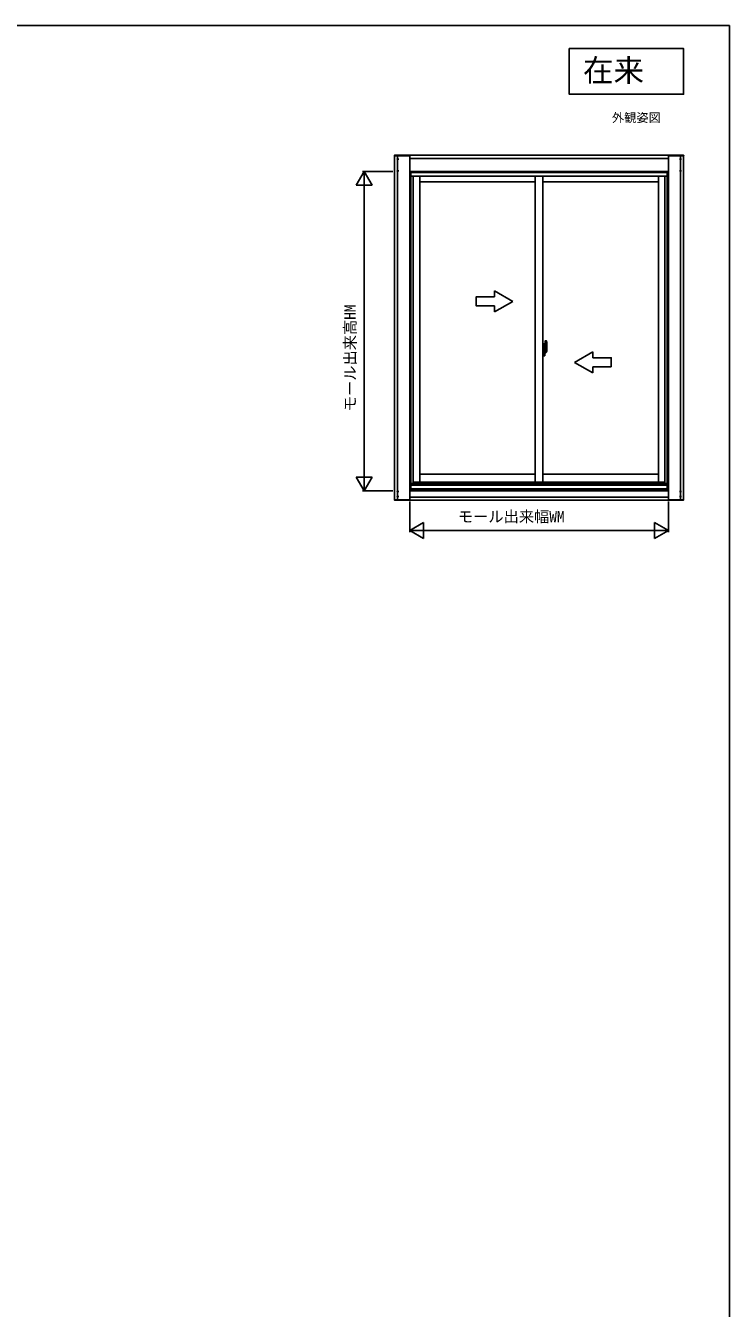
# Model space of a CAD drawing. Units: millimetres, scale not verified. Extents: x -525 to 525, y -783 to 779.
# Drawn here: x 63 to 525, y -94 to 747 of the extents above; entities that cross this region are included whole.
import ezdxf
from ezdxf.enums import TextEntityAlignment as Align

# ---------------------------------------------------------------- set-up
doc = ezdxf.new("R2010")
doc.units = ezdxf.units.MM
doc.header["$LTSCALE"] = 4
for name, color, linetype in [('0-1_USER1', 3, 'Continuous'), ('0-6_YKK_A1', 4, 'Continuous'), ('0-7_YKK_D', 6, 'Continuous'), ('0-8_YKK_ZWAK', 7, 'Continuous')]:
    doc.layers.add(name, color=color, linetype=linetype)
doc.styles.add('ＭＳ ゴシック', font='')
doc.styles.get('ＭＳ ゴシック').set_extended_font_data('MS Gothic')

msp = doc.modelspace()

# ---------------------------------------------------------------- linework, layer by layer
at = {"layer": '0-1_USER1'}
msp.add_lwpolyline([(420, 732.2), (495, 732.2), (495, 702.2), (420, 702.2)], close=True, dxfattribs=at)
at = {"layer": '0-6_YKK_A1'}
for p, q in [((305.4, 436.45), (305.4, 661.95)), ((307.25, 661.95), (305.45, 661.95)), ((307.251, 662.2), (305.451, 662.2)), ((307.17, 659.75), (308.146, 659.75)), ((307.25, 661.95), (307.35, 661.95)), ((307.251, 662.2), (307.451, 662.2)), ((307.4, 660.2), (307.322, 660.2)), ((307.322, 659.3), (307.4, 659.3)), ((307.4, 436.45), (307.4, 661.95)), ((307.4, 660.2), (307.4, 660.14)), ((307.4, 659.94), (307.4, 659.56)), ((307.4, 659.36), (307.4, 659.3)), ((315.3, 661.95), (307.45, 661.95)), ((315.299, 662.2), (307.451, 662.2)), ((307.75, 661.95), (307.75, 661.95)), ((310.95, 662.278), (310.95, 662.2)), ((311.01, 662.2), (310.95, 662.2)), ((311.59, 662.2), (311.21, 662.2)), ((311.4, 662.43), (311.4, 661.454)), ((311.85, 662.2), (311.79, 662.2)), ((311.85, 662.2), (311.85, 662.278)), ((315.3, 661.95), (315.4, 661.95)), ((315.4, 661.95), (315.399, 662.101)), ((315.4, 436.2), (315.4, 662.2)), ((485, 662.2), (315.4, 662.2)), ((485, 660.2), (315.4, 660.2)), ((485, 662.2), (485, 436.2)), ((485, 661.95), (485.001, 662.101)), ((485.1, 661.95), (485, 661.95)), ((485.1, 661.95), (492.95, 661.95)), ((485.101, 662.2), (492.949, 662.2)), ((488.55, 662.2), (488.55, 662.278)), ((488.55, 662.2), (488.61, 662.2)), ((488.81, 662.2), (489.19, 662.2)), ((489, 662.43), (489, 661.454)), ((489.39, 662.2), (489.45, 662.2)), ((489.45, 662.278), (489.45, 662.2)), ((493.23, 659.75), (492.254, 659.75)), ((492.65, 661.95), (492.65, 661.95)), ((493.149, 662.2), (492.949, 662.2)), ((493, 661.95), (493, 436.45)), ((493, 660.2), (493.078, 660.2)), ((493, 660.2), (493, 660.14)), ((493, 659.94), (493, 659.56)), ((493, 659.36), (493, 659.3)), ((493.078, 659.3), (493, 659.3)), ((493.15, 661.95), (493.05, 661.95)), ((493.149, 662.2), (494.949, 662.2)), ((493.15, 661.95), (494.95, 661.95)), ((495, 661.95), (495, 436.45)), ((307.17, 652.1), (308.146, 652.1)), ((307.4, 652.55), (307.322, 652.55)), ((307.322, 651.65), (307.4, 651.65)), ((307.4, 652.55), (307.4, 652.49)), ((307.4, 652.29), (307.4, 651.91)), ((307.4, 651.71), (307.4, 651.65)), ((485, 651.7), (315.4, 651.7)), ((316.2, 443), (316.2, 650.9)), ((484.2, 650.9), (316.2, 650.9)), ((316.2, 648.6), (484.2, 648.6)), ((317.7, 648.6), (317.7, 447)), ((321.9, 648.6), (321.9, 448)), ((397.7, 648.6), (397.7, 448)), ((402.7, 648.6), (402.7, 448)), ((478.5, 648.6), (478.5, 448)), ((482.7, 648.6), (482.7, 447)), ((484.2, 650.9), (484.2, 443)), ((493.23, 652.1), (492.254, 652.1)), ((493, 652.55), (493.078, 652.55)), ((493, 652.55), (493, 652.49)), ((493, 652.29), (493, 651.91)), ((493, 651.71), (493, 651.65)), ((493.078, 651.65), (493, 651.65)), ((397.7, 644.8), (321.9, 644.8)), ((402.7, 644.8), (478.5, 644.8)), ((370.968, 569.474), (370.968, 573.403)), ((382.968, 566.474), (370.968, 573.403)), ((382.968, 566.474), (370.968, 559.546)), ((370.968, 559.546), (370.968, 563.474)), ((403.6, 538.719), (402.7, 538.75)), ((402.7, 530.75), (402.7, 538.75)), ((403.6, 538.719), (403.6, 536.152)), ((403.883, 538.68), (403.6, 538.69)), ((404, 536.17), (403.931, 538.632)), ((404.1, 533.581), (404.1, 540.569)), ((405.075, 540.566), (404.152, 540.598)), ((404.328, 534.6), (402.399, 534.6)), ((402.7, 536.47), (403.6, 536.486)), ((402.7, 536.17), (403.6, 536.154)), ((402.7, 534.77), (402.75, 534.77)), ((402.7, 534.32), (402.75, 534.32)), ((403.6, 530.781), (402.7, 530.75)), ((402.75, 533.52), (402.75, 536.07)), ((403.502, 536.094), (402.802, 536.118)), ((403.502, 533.496), (402.802, 533.472)), ((403.387, 534.6), (405.666, 534.6)), ((403.55, 533.546), (403.55, 536.044)), ((403.55, 534.65), (403.57, 534.65)), ((403.57, 534.55), (403.55, 534.55)), ((403.663, 534.6), (403.553, 534.6)), ((404, 536.17), (403.6, 536.17)), ((403.6, 536.152), (404, 536.138)), ((403.6, 534.58), (403.6, 534.62)), ((403.6, 533.348), (404, 533.362)), ((403.6, 530.781), (403.6, 533.348)), ((404, 533.33), (403.6, 533.33)), ((403.883, 530.82), (403.6, 530.81)), ((405.453, 534.6), (403.63, 534.6)), ((403.69, 534.473), (403.69, 534.69)), ((403.9, 536.141), (403.9, 536.17)), ((403.9, 533.359), (403.9, 533.33)), ((404, 533.33), (403.931, 530.868)), ((404.007, 536.67), (403.986, 536.67)), ((404.007, 532.83), (403.986, 532.83)), ((404.008, 536.57), (403.989, 536.57)), ((404.008, 532.93), (403.989, 532.93)), ((404, 533.362), (404, 536.138)), ((404.1, 535.6), (404, 535.6)), ((404.037, 536.641), (404.038, 536.601)), ((404.037, 532.859), (404.038, 532.899)), ((404.1, 536.097), (404.1, 532.975)), ((404.131, 533.551), (405.352, 533.594)), ((404.3, 532.972), (404.3, 533.557)), ((404.4, 532.872), (404.65, 532.872)), ((404.703, 532.675), (404.4, 532.675)), ((404.7, 532.675), (404.7, 532.822)), ((405.4, 533.644), (405.4, 536.06)), ((423.518, 526.474), (435.518, 533.402)), ((435.518, 529.474), (435.518, 533.402)), ((423.518, 526.474), (435.518, 519.546)), ((435.518, 519.546), (435.518, 523.474)), ((447.518, 523.474), (435.518, 523.474)), ((316.2, 447), (484.2, 447)), ((316.2, 445.95), (484.2, 445.95)), ((482.7, 448), (317.7, 448)), ((397.7, 453.3), (321.9, 453.3)), ((402.7, 453.3), (478.5, 453.3)), ((307.17, 441.8), (308.146, 441.8)), ((307.17, 438.65), (308.146, 438.65)), ((307.322, 442.25), (307.4, 442.25)), ((307.4, 441.35), (307.322, 441.35)), ((307.322, 439.1), (307.4, 439.1)), ((307.4, 438.2), (307.322, 438.2)), ((307.4, 442.19), (307.4, 442.25)), ((307.4, 441.61), (307.4, 441.99)), ((307.4, 441.35), (307.4, 441.41)), ((307.4, 439.04), (307.4, 439.1)), ((307.4, 438.46), (307.4, 438.84)), ((307.4, 438.2), (307.4, 438.26)), ((315.4, 442.2), (485, 442.2)), ((315.4, 438.2), (485, 438.2)), ((316.2, 443.652), (484.2, 443.652)), ((316.2, 443.6), (484.2, 443.6)), ((316.2, 443), (484.2, 443)), ((493.23, 441.8), (492.254, 441.8)), ((493.23, 438.65), (492.254, 438.65)), ((493.078, 442.25), (493, 442.25)), ((493, 442.19), (493, 442.25)), ((493, 441.61), (493, 441.99)), ((493, 441.35), (493, 441.41)), ((493, 441.35), (493.078, 441.35)), ((493.078, 439.1), (493, 439.1)), ((493, 439.04), (493, 439.1)), ((493, 438.46), (493, 438.84)), ((493, 438.2), (493, 438.26)), ((493, 438.2), (493.078, 438.2)), ((307.25, 436.45), (305.45, 436.45)), ((307.251, 436.2), (305.451, 436.2)), ((307.25, 436.45), (307.35, 436.45)), ((307.251, 436.2), (307.451, 436.2)), ((315.3, 436.45), (307.45, 436.45)), ((315.299, 436.2), (307.451, 436.2)), ((307.75, 436.45), (307.75, 436.45)), ((315.3, 436.45), (315.4, 436.45)), ((315.4, 436.45), (315.399, 436.299)), ((315.4, 436.2), (485, 436.2)), ((485, 436.45), (485.001, 436.299)), ((485.1, 436.45), (485, 436.45)), ((485.1, 436.45), (492.95, 436.45)), ((485.101, 436.2), (492.949, 436.2)), ((492.65, 436.45), (492.65, 436.45)), ((493.149, 436.2), (492.949, 436.2)), ((493.15, 436.45), (493.05, 436.45)), ((493.149, 436.2), (494.949, 436.2)), ((493.15, 436.45), (494.95, 436.45))]:
    msp.add_line(p, q, dxfattribs=at)
for points in [[(305.351, 662.101), (305.35, 661.95), (305.45, 661.95)], [(307.351, 662.101), (307.35, 661.95), (307.45, 661.95)], [(493.049, 662.101), (493.05, 661.95), (492.95, 661.95)], [(495.049, 662.101), (495.05, 661.95), (494.95, 661.95)], [(370.968, 569.474), (358.968, 569.474), (358.968, 563.474), (370.968, 563.474)], [(404.1, 535.6), (404.1, 533.6), (404, 533.6)], [(435.518, 529.474), (447.518, 529.474), (447.518, 523.474)], [(305.351, 436.299), (305.35, 436.45), (305.45, 436.45)], [(307.351, 436.299), (307.35, 436.45), (307.45, 436.45)], [(493.049, 436.299), (493.05, 436.45), (492.95, 436.45)], [(495.049, 436.299), (495.05, 436.45), (494.95, 436.45)]]:
    msp.add_lwpolyline(points, dxfattribs=at)
msp.add_circle((403.69, 534.6), 0.075, dxfattribs=at)
for centre, radius, start, end in [((305.451, 662.1), 0.1, 90, 179.5), ((308.4, 659.75), 1.2, 159.64559, 200.35441), ((307.322, 660.15), 0.05, 90, 159.64559), ((307.322, 659.35), 0.05, 200.35441, 270), ((307.451, 662.1), 0.1, 90, 179.5), ((311, 662.278), 0.05, 110.35441, 180), ((311.4, 661.2), 1.2, 69.64559, 110.35441), ((311.8, 662.278), 0.05, 0, 69.64559), ((315.299, 662.1), 0.1, 0.5, 90), ((485.101, 662.1), 0.1, 90, 179.5), ((488.6, 662.278), 0.05, 110.35441, 180), ((489, 661.2), 1.2, 69.64559, 110.35441), ((489.4, 662.278), 0.05, 0, 69.64559), ((492.949, 662.1), 0.1, 0.5, 90), ((493.078, 660.15), 0.05, 20.35441, 90), ((493.078, 659.35), 0.05, 270, 339.64559), ((492, 659.75), 1.2, 339.64559, 20.35441), ((494.949, 662.1), 0.1, 0.5, 90), ((308.4, 652.1), 1.2, 159.64559, 200.35441), ((307.322, 652.5), 0.05, 90, 159.64559), ((307.322, 651.7), 0.05, 200.35441, 270), ((493.078, 652.5), 0.05, 20.35441, 90), ((493.078, 651.7), 0.05, 270, 339.64559), ((492, 652.1), 1.2, 339.64559, 20.35441), ((403.881, 538.63), 0.05, 1.59845, 88), ((404.15, 540.548), 0.05, 88, 180), ((405.074, 540.536), 0.03, 7.51949, 88), ((370.9, 536.025), 34.5, 0.05792, 7.51949), ((402.8, 536.068), 0.05, 88, 180), ((402.8, 533.522), 0.05, 180, 272), ((403.5, 536.044), 0.05, 0, 88), ((403.5, 533.546), 0.05, 272, 0), ((403.57, 534.62), 0.03, 0, 90), ((403.57, 534.58), 0.03, 270, 0), ((403.881, 530.87), 0.05, 272, 358.40155), ((404.007, 536.64), 0.03, 1.59845, 90), ((404.007, 532.86), 0.03, 270, 358.40155), ((404.008, 536.6), 0.03, 270, 1.59845), ((404.008, 532.9), 0.03, 358.40155, 90), ((404.13, 533.581), 0.03, 180, 272), ((404.4, 532.975), 0.3, 180, 270), ((404.4, 532.972), 0.1, 180, 270), ((404.65, 532.822), 0.05, 0, 90), ((401.975, 534.402), 3.125, 330.29135, 344.77118), ((401.975, 534.2), 3.125, 330.79965, 348.61756), ((405.35, 533.644), 0.05, 272, 0), ((308.4, 441.8), 1.2, 159.64559, 200.35441), ((308.4, 438.65), 1.2, 159.64559, 200.35441), ((307.322, 442.2), 0.05, 90, 159.64559), ((307.322, 441.4), 0.05, 200.35441, 270), ((307.322, 439.05), 0.05, 90, 159.64559), ((307.322, 438.25), 0.05, 200.35441, 270), ((493.078, 442.2), 0.05, 20.35441, 90), ((493.078, 441.4), 0.05, 270, 339.64559), ((493.078, 439.05), 0.05, 20.35441, 90), ((493.078, 438.25), 0.05, 270, 339.64559), ((492, 441.8), 1.2, 339.64559, 20.35441), ((492, 438.65), 1.2, 339.64559, 20.35441), ((305.451, 436.3), 0.1, 180.5, 270), ((307.451, 436.3), 0.1, 180.5, 270), ((315.299, 436.3), 0.1, 270, 359.5), ((485.101, 436.3), 0.1, 180.5, 270), ((492.949, 436.3), 0.1, 270, 359.5), ((494.949, 436.3), 0.1, 270, 359.5)]:
    msp.add_arc(centre, radius, start, end, dxfattribs=at)
at = {"layer": '0-7_YKK_D'}
for p, q in [((285.4, 651.7), (280.15, 642.607)), ((304.4, 651.7), (284.4, 651.7)), ((285.4, 651.7), (290.65, 642.607)), ((285.4, 651.7), (285.4, 633.513)), ((280.15, 642.607), (290.65, 642.607)), ((285.4, 641.2), (285.4, 452.7)), ((285.4, 442.2), (285.4, 460.387)), ((285.4, 442.2), (280.15, 451.293)), ((290.65, 451.293), (280.15, 451.293)), ((285.4, 442.2), (290.65, 451.293)), ((304.4, 442.2), (284.4, 442.2)), ((315.4, 435.2), (315.4, 415.2)), ((485, 435.2), (485, 415.2)), ((315.4, 416.2), (324.493, 421.45)), ((324.493, 410.95), (324.493, 421.45)), ((485, 416.2), (475.907, 421.45)), ((475.907, 421.45), (475.907, 410.95)), ((315.4, 416.2), (324.493, 410.95)), ((315.4, 416.2), (333.587, 416.2)), ((325.9, 416.2), (474.5, 416.2)), ((485, 416.2), (466.813, 416.2)), ((485, 416.2), (475.907, 410.95))]:
    msp.add_line(p, q, dxfattribs=at)
at = {"layer": '0-8_YKK_ZWAK'}
msp.add_line((-525, 747.2), (525, 747.2), dxfattribs=at)
msp.add_lwpolyline([(-525, -782.8), (525, -782.8), (525, 747.2)], dxfattribs=at)

# ---------------------------------------------------------------- texts
at = {"layer": '0-1_USER1', "style": 'ＭＳ ゴシック'}
for s, height, p in [('在来', 14.66, (429, 706.2)), ('外観姿図', 5.865, (448, 682.2))]:
    msp.add_text(s, height=height, dxfattribs=at).set_placement(p, align=Align.BOTTOM_LEFT)
at = {"layer": '0-7_YKK_D', "style": 'ＭＳ ゴシック'}
msp.add_text('モール出来高HM', height=7.331, rotation=90, dxfattribs=at).set_placement((282.093, 494.422), align=Align.BOTTOM_LEFT)
msp.add_text('モール出来幅WM', height=7.331, dxfattribs=at).set_placement((346.933, 419.507), align=Align.BOTTOM_LEFT)

doc.saveas('drawing.dxf')
